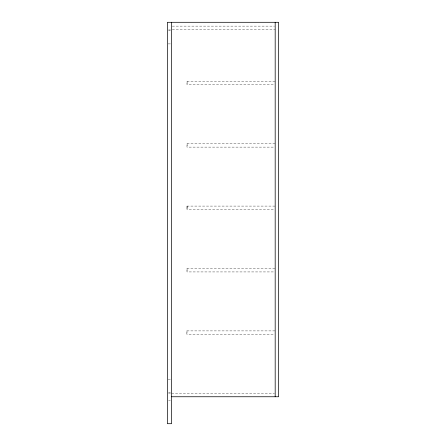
<?xml version="1.0" encoding="UTF-8"?>
<svg xmlns="http://www.w3.org/2000/svg" width="446" height="446" viewBox="0 0 446 446"><rect width="100%" height="100%" fill="white"/><g stroke="black" fill="none" stroke-linecap="round" stroke-linejoin="round"><path stroke-width="0.33" stroke-dasharray="2.23 1.67" d="M172.279 26.124L274.485 26.124M172.279 29.564L275.182 29.564M168.577 29.943L170.383 29.943M168.577 30.518L170.383 30.518M168.142 43.898L171.582 43.898M275.031 81.267L186.991 81.267L186.991 84.707L274.335 84.707M275.031 143.673L186.991 143.673L186.991 147.119L274.335 147.119M274.953 206.085L186.991 206.085L186.991 209.525L274.262 209.525M274.914 268.492L186.952 268.492L186.991 271.932L274.223 271.932M274.914 330.899L186.874 330.899L186.874 334.338L274.223 334.338M168.142 379.161L171.582 379.161M168.577 392.541L170.383 392.541M168.577 393.116L170.383 393.116M171.582 393.311L274.485 393.311M168.577 400.764L170.383 400.764M187.103 81.267L187.103 84.707M187.103 143.673L187.103 147.119M187.103 206.085L187.103 209.525M187.025 206.085L187.025 209.525M187.064 268.492L187.064 271.932M186.991 330.899L186.991 334.338"/><path stroke-width="0.67" d="M171.582 396.75L278.622 396.75L278.622 22.3L167.378 22.3L167.378 423.7L171.582 423.7L171.582 22.3M275.182 22.3L275.182 396.75"/></g></svg>
